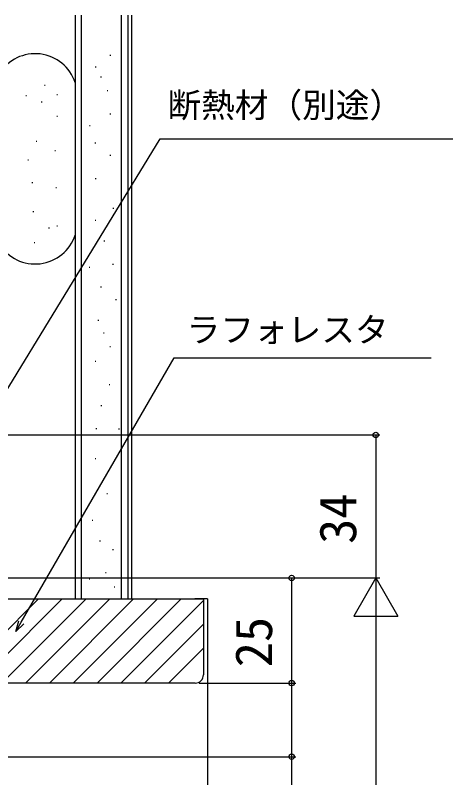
# Model space of a CAD drawing. Units: millimetres, scale not verified. Extents: x -525 to 525, y -783 to 779.
# Drawn here: x -146.7 to -42.7, y -308.5 to -127.2 of the extents above; entities that cross this region are included whole.
import ezdxf
from ezdxf.enums import TextEntityAlignment as Align

# ---------------------------------------------------------------- set-up
doc = ezdxf.new("R2010")
doc.units = ezdxf.units.MM
doc.header["$LTSCALE"] = 4
for name, color, linetype in [('0-7_YKK_D', 6, 'Continuous'), ('0-9_YSS_K', 3, 'Continuous'), ('0-A_YSS_KE', 3, 'Continuous')]:
    doc.layers.add(name, color=color, linetype=linetype)
doc.styles.add('ＭＳ ゴシック', font='')
doc.styles.get('ＭＳ ゴシック').set_extended_font_data('MS Gothic')

msp = doc.modelspace()

# ---------------------------------------------------------------- linework, layer by layer
at = {"layer": '0-7_YKK_D'}
for p, q in [((-327.976, -227.026), (-60.02, -227.026)), ((-61.02, -227.026), (-61.02, -261.026)), ((-246.276, -261.026), (-60.02, -261.026)), ((-246.276, -261.026), (-80.02, -261.026)), ((-246.276, -261.026), (-60.02, -261.026)), ((-81.02, -261.026), (-81.02, -286.026)), ((-61.02, -261.026), (-66.27, -270.119)), ((-61.02, -261.026), (-55.77, -270.119)), ((-61.02, -261.026), (-61.02, -279.213)), ((-66.27, -270.119), (-55.77, -270.119)), ((-61.02, -271.526), (-61.02, -526.026)), ((-102.976, -286.026), (-80.02, -286.026)), ((-102.976, -286.026), (-80.02, -286.026)), ((-263.776, -303.526), (-80.02, -303.526))]:
    msp.add_line(p, q, dxfattribs=at)
for points in [[(-150.476, -219.212), (-149.148, -217.036), (-112.277, -156.62), (-42.724, -156.62)], [(-146.566, -273.76), (-145.291, -271.552), (-108.979, -208.658), (-47.882, -208.658)], [(-144.699, -271.894), (-146.566, -273.76), (-145.882, -271.21)], [(-81.02, -286.026), (-81.02, -303.526), (-81.02, -337.076)]]:
    msp.add_lwpolyline(points, dxfattribs=at)
for centre in [(-61.02, -227.026), (-81.02, -261.026), (-81.02, -286.026), (-81.02, -286.026), (-81.02, -303.526)]:
    msp.add_circle(centre, 0.637, dxfattribs=at)
at = {"layer": '0-9_YSS_K'}
for p, q in [((-130.976, -266.026), (-130.976, -127.242)), ((-121.476, -266.026), (-121.476, -127.242)), ((-118.976, -266.026), (-118.976, -127.242)), ((-124.208, -136.707), (-124.008, -136.707)), ((-127.705, -139.504), (-127.505, -139.504)), ((-126.43, -141.865), (-126.23, -141.865)), ((-139.801, -143.861), (-139.601, -143.861)), ((-144.23, -146.322), (-144.03, -146.322)), ((-136.848, -146.076), (-136.648, -146.076)), ((-124.908, -145.099), (-124.708, -145.099)), ((-140.539, -147.799), (-140.339, -147.799)), ((-136.848, -151.243), (-136.648, -151.243)), ((-124.208, -150.694), (-124.008, -150.694)), ((-129.104, -153.491), (-128.904, -153.491)), ((-141.77, -157.149), (-141.57, -157.149)), ((-127.799, -157.611), (-127.599, -157.611)), ((-137.341, -159.363), (-137.141, -159.363)), ((-124.208, -160.485), (-124.008, -160.485)), ((-143.738, -161.578), (-143.538, -161.578)), ((-127.705, -166.08), (-127.505, -166.08)), ((-142.754, -166.991), (-142.554, -166.991)), ((-137.095, -168.222), (-136.895, -168.222)), ((-142.508, -173.881), (-142.308, -173.881)), ((-123.509, -173.073), (-123.309, -173.073)), ((-136.848, -177.326), (-136.648, -177.326)), ((-127.763, -175.943), (-127.563, -175.943)), ((-138.817, -177.818), (-138.617, -177.818)), ((-142.262, -181.263), (-142.062, -181.263)), ((-125.665, -180.838), (-125.465, -180.838)), ((-123.567, -186.433), (-123.367, -186.433)), ((-129.162, -187.132), (-128.962, -187.132)), ((-126.43, -191.843), (-126.23, -191.843)), ((-122.868, -194.825), (-122.668, -194.825)), ((-127.064, -199.721), (-126.864, -199.721)), ((-125.774, -202.716), (-125.574, -202.716)), ((-124.266, -206.015), (-124.066, -206.015)), ((-127.763, -209.512), (-127.563, -209.512)), ((-124.405, -215.039), (-124.205, -215.039)), ((-126.365, -220.002), (-126.165, -220.002)), ((-127.542, -225.51), (-127.342, -225.51)), ((-122.168, -225.597), (-121.968, -225.597)), ((-127.763, -232.591), (-127.563, -232.591)), ((-124.966, -240.983), (-124.766, -240.983)), ((-128.463, -247.277), (-128.263, -247.277)), ((-126.658, -252.211), (-126.458, -252.211)), ((-123.567, -254.271), (-123.367, -254.271)), ((-125.289, -259.742), (-125.089, -259.742)), ((-129.162, -261.264), (-128.962, -261.264)), ((-123.235, -263.165), (-123.035, -263.165)), ((-161.216, -286.026), (-141.216, -266.026)), ((-155.559, -286.026), (-135.559, -266.026)), ((-149.902, -286.026), (-129.902, -266.026)), ((-144.245, -286.026), (-124.245, -266.026)), ((-138.589, -286.026), (-118.589, -266.026)), ((-132.932, -286.026), (-112.932, -266.026)), ((-127.275, -286.026), (-107.275, -266.026)), ((-121.618, -286.026), (-101.976, -266.384)), ((-101.02, -266.026), (-104.02, -266.026)), ((-101.02, -266.026), (-101.02, -435.311)), ((-115.961, -286.026), (-101.976, -272.041)), ((-110.304, -286.026), (-101.976, -277.698))]:
    msp.add_line(p, q, dxfattribs=at)
at = {"layer": '0-A_YSS_KE'}
for p, q in [((-132.476, -127.242), (-132.476, -266.026)), ((-119.976, -127.242), (-119.976, -266.026)), ((-132.476, -266.026), (-119.976, -266.026))]:
    msp.add_line(p, q, dxfattribs=at)
for points in [[(-245.976, -266.026), (-101.976, -266.026), (-101.976, -284.026)], [(-103.976, -286.026), (-243.976, -286.026), (-245.976, -284.026), (-245.976, -266.026)]]:
    msp.add_lwpolyline(points, dxfattribs=at)
for centre, radius, start, end in [((-141.976, -146.38), 10, 18.19487, 148.21167), ((-141.976, -176.38), 10, 211.78833, 341.80513), ((-103.976, -284.026), 2, 270.00002, 0)]:
    msp.add_arc(centre, radius, start, end, dxfattribs=at)

# ---------------------------------------------------------------- texts
at = {"layer": '0-7_YKK_D', "style": 'ＭＳ ゴシック'}
for s, p in [('断熱材（別途）', (-110.529, -153.297)), ('ラフォレスタ', (-105.974, -206.703))]:
    msp.add_text(s, height=5.865, dxfattribs=at).set_placement(p, align=Align.BOTTOM_LEFT)
for s, p in [('34', (-63.02, -252.924)), ('25', (-83.02, -282.253))]:
    msp.add_text(s, height=8.798, rotation=90, dxfattribs=at).set_placement(p, align=Align.BOTTOM_LEFT)

doc.saveas('drawing.dxf')
